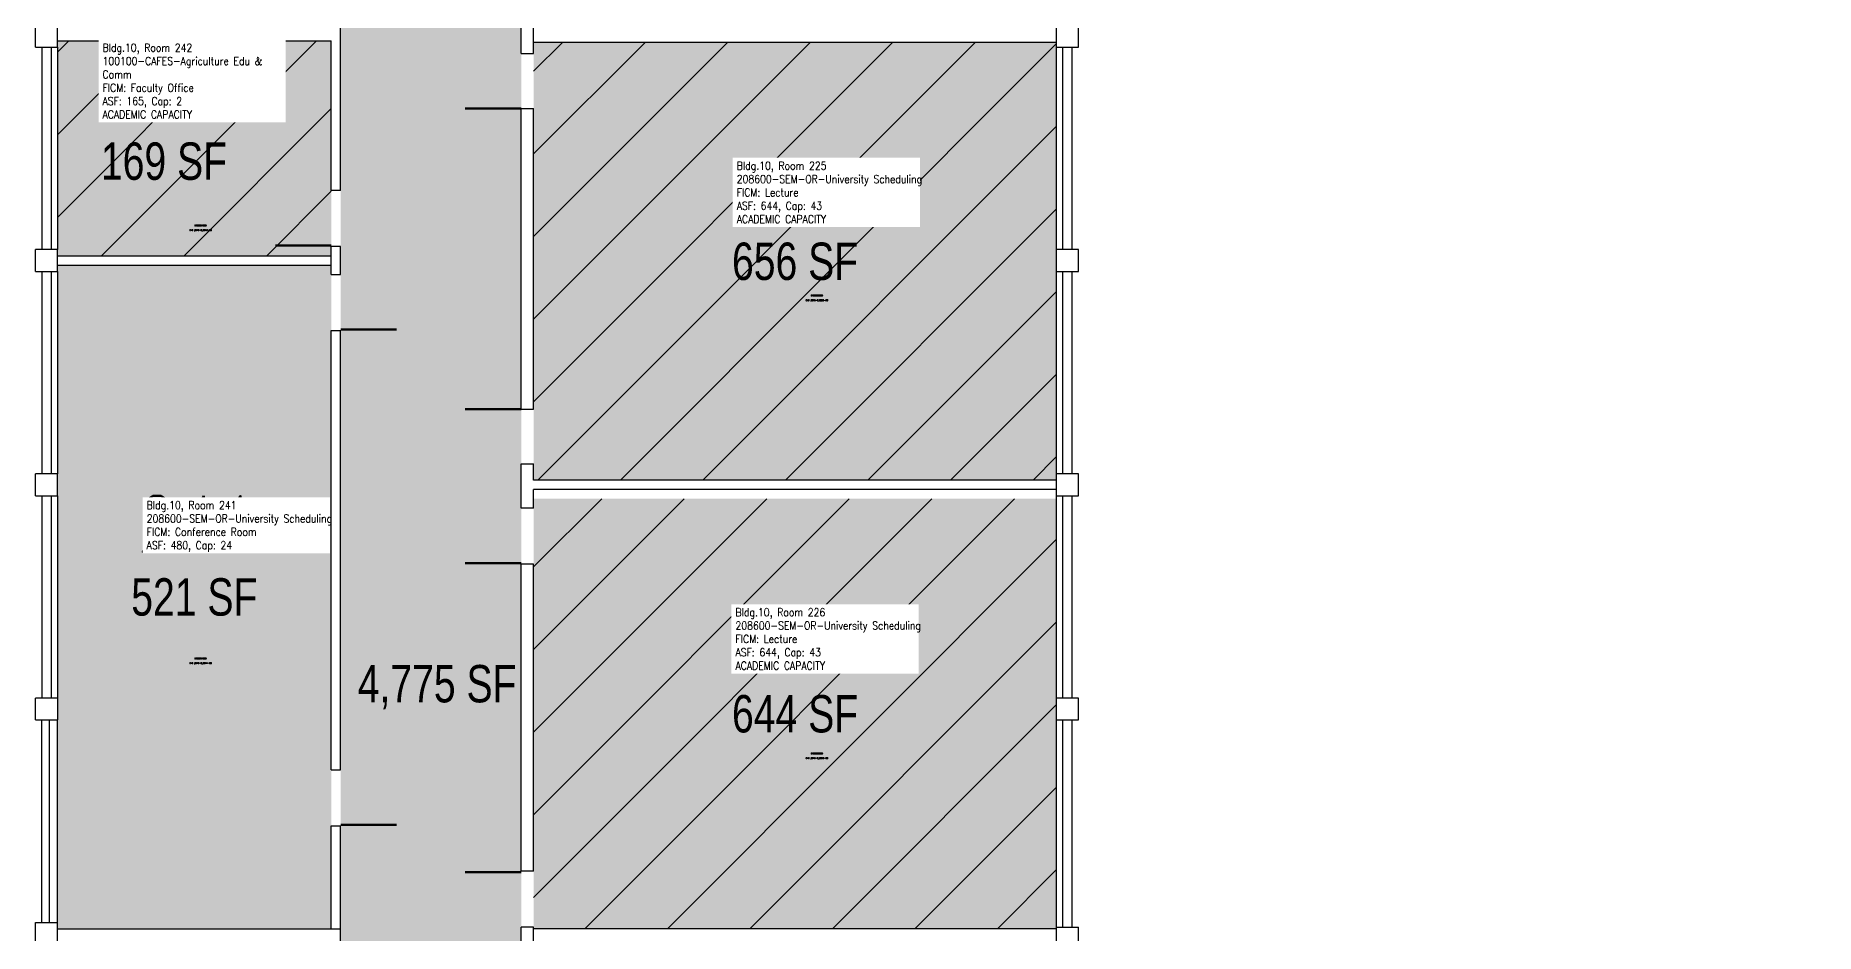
# Model space of a CAD drawing. Header units: inches. Extents: x -43 to 2568, y -133 to 3961.
# Drawn here: x 1 to 1145, y 1305 to 1882 of the extents above; entities that cross this region are included whole.
import ezdxf
from ezdxf.enums import TextEntityAlignment as Align

# ---------------------------------------------------------------- set-up
doc = ezdxf.new("R2010")
doc.units = ezdxf.units.IN
doc.header["$LTSCALE"] = 0.25
doc.header["$MEASUREMENT"] = 0
for name, color, linetype in [('A-DOOR', 2, 'CONTINUOUS'), ('A-GLAZ', 1, 'CONTINUOUS'), ('A-GLAZ-SILL', 2, 'CONTINUOUS'), ('A-IDEN-CNUM', 7, 'CONTINUOUS'), ('A-IDEN-RNUM', 7, 'CONTINUOUS'), ('A-IDEN-SNUM', 4, 'CONTINUOUS'), ('A-IDEN-VNUM', 4, 'CONTINUOUS'), ('A-WALL', 5, 'CONTINUOUS'), ('AREA-TEXT', 3, 'CONTINUOUS'), ('Rooms-Capacity', 4, 'CONTINUOUS'), ('Rooms-Category-Color', 7, 'CONTINUOUS'), ('Rooms-College-Color', 7, 'CONTINUOUS'), ('Rooms-Department-Color', 7, 'CONTINUOUS'), ('Rooms-Division-Color', 7, 'CONTINUOUS'), ('Rooms-Information', 7, 'CONTINUOUS')]:
    doc.layers.add(name, color=color, linetype=linetype)
doc.styles.add('AREA', font='arial.ttf', dxfattribs={"width": 0.75, "height": 24})
doc.styles.add('ROOMSNUMBER', font='txt.shx', dxfattribs={"height": 0.03})
doc.styles.add('ROOMVNUMBER', font='simplex.shx', dxfattribs={"width": 0.85})

msp = doc.modelspace()

# ---------------------------------------------------------------- hatches: boundary and pattern name
at = {"layer": 'Rooms-Capacity'}
h = msp.add_hatch(dxfattribs=at)
h.set_pattern_fill('ANSI31', color=256, scale=300, style=0)
h.paths.add_polyline_path([(15, 1878.5), (15, 1874.5), (15, 1744.5), (15, 1740.5), (191, 1740.5), (191, 1878.5)])
h = msp.add_hatch(dxfattribs=at)
h.set_pattern_fill('ANSI31', color=256, scale=300, style=0)
h.paths.add_polyline_path([(321, 1877.5), (321, 1596.5), (657, 1596.5), (657, 1600.5), (657, 1730.5), (657, 1744.5), (657, 1874.5), (657, 1877.5)])
h = msp.add_hatch(dxfattribs=at)
h.set_pattern_fill('ANSI31', color=256, scale=300, style=0)
h.paths.add_polyline_path([(321, 1308.5), (657, 1308.5), (657, 1309.5), (657, 1442.5), (657, 1456.5), (657, 1584.5), (321, 1584.5)])
at = {"layer": 'Rooms-Category-Color', "true_color": 0xadadad}
msp.add_hatch(color=253, dxfattribs=at).paths.add_polyline_path([(313, 1578.5), (313, 1957.5), (313, 2642.5), (313, 3298.5), (333, 3298.5), (333, 3434.5), (449, 3434.5), (525, 3434.5), (766, 3434.5), (1809, 3434.5), (1809, 3440.5), (1825, 3440.5), (1825, 3434.5), (2098.2, 3434.5), (2098.2, 3446.5), (2332.2, 3446.5), (2332.2, 3566.5), (1417, 3566.5), (1417, 3588.5), (1395, 3588.5), (1395, 3566.5), (1160.1, 3566.5), (693, 3566.5), (248, 3566.5), (248, 3711.5), (197, 3711.5), (197, 3042.5), (183, 3042.5), (183, 3020.5), (197, 3020.5), (197, 2774.5), (197, 2774.5), (197, 2465.6), (197, 2321.7), (197, 2177.6), (197, 2033.6), (197, 1926.3), (197, 1308.5), (197, 865.2), (197, 720.5), (197, 575.8), (197, 432.5), (197, 289.2), (197, 151), (197, 83), (197, 6), (313, 6), (313, 738.5)])
at = {"layer": 'Rooms-Category-Color', "true_color": 0xfa9ba3}
for points in [[(15, 1878.5), (15, 1874.5), (15, 1744.5), (15, 1740.5), (191, 1740.5), (191, 1878.5)], [(191, 1734.5), (15, 1734.5), (15, 1730.5), (15, 1600.5), (15, 1586.5), (15, 1456.5), (15, 1442.5), (15, 1442.5), (15, 1312.5), (15, 1308.5), (191, 1308.5)]]:
    msp.add_hatch(color=241, dxfattribs=at).paths.add_polyline_path(points)
at = {"layer": 'Rooms-Category-Color', "true_color": 0xffff64}
for points in [[(321, 1877.5), (321, 1596.5), (657, 1596.5), (657, 1600.5), (657, 1730.5), (657, 1744.5), (657, 1874.5), (657, 1877.5)], [(321, 1308.5), (657, 1308.5), (657, 1309.5), (657, 1442.5), (657, 1456.5), (657, 1584.5), (321, 1584.5)]]:
    msp.add_hatch(color=51, dxfattribs=at).paths.add_polyline_path(points)
at = {"layer": 'Rooms-College-Color', "true_color": 0xadadad}
msp.add_hatch(color=253, dxfattribs=at).paths.add_polyline_path([(313, 1578.5), (313, 1957.5), (313, 2642.5), (313, 3298.5), (333, 3298.5), (333, 3434.5), (449, 3434.5), (525, 3434.5), (766, 3434.5), (1809, 3434.5), (1809, 3440.5), (1825, 3440.5), (1825, 3434.5), (2098.2, 3434.5), (2098.2, 3446.5), (2332.2, 3446.5), (2332.2, 3566.5), (1417, 3566.5), (1417, 3588.5), (1395, 3588.5), (1395, 3566.5), (1160.1, 3566.5), (693, 3566.5), (248, 3566.5), (248, 3711.5), (197, 3711.5), (197, 3042.5), (183, 3042.5), (183, 3020.5), (197, 3020.5), (197, 2774.5), (197, 2774.5), (197, 2465.6), (197, 2321.7), (197, 2177.6), (197, 2033.6), (197, 1926.3), (197, 1308.5), (197, 865.2), (197, 720.5), (197, 575.8), (197, 432.5), (197, 289.2), (197, 151), (197, 83), (197, 6), (313, 6), (313, 738.5)])
at = {"layer": 'Rooms-College-Color', "true_color": 0xe3c5e1}
msp.add_hatch(color=254, dxfattribs=at).paths.add_polyline_path([(15, 1878.5), (15, 1874.5), (15, 1744.5), (15, 1740.5), (191, 1740.5), (191, 1878.5)])
at = {"layer": 'Rooms-College-Color', "true_color": 0xffff64}
for points in [[(321, 1877.5), (321, 1596.5), (657, 1596.5), (657, 1600.5), (657, 1730.5), (657, 1744.5), (657, 1874.5), (657, 1877.5)], [(191, 1734.5), (15, 1734.5), (15, 1730.5), (15, 1600.5), (15, 1586.5), (15, 1456.5), (15, 1442.5), (15, 1442.5), (15, 1312.5), (15, 1308.5), (191, 1308.5)], [(321, 1308.5), (657, 1308.5), (657, 1309.5), (657, 1442.5), (657, 1456.5), (657, 1584.5), (321, 1584.5)]]:
    msp.add_hatch(color=51, dxfattribs=at).paths.add_polyline_path(points)
at = {"layer": 'Rooms-Department-Color', "true_color": 0xacacac}
msp.add_hatch(color=253, dxfattribs=at).paths.add_polyline_path([(313, 1578.5), (313, 1957.5), (313, 2642.5), (313, 3298.5), (333, 3298.5), (333, 3434.5), (449, 3434.5), (525, 3434.5), (766, 3434.5), (1809, 3434.5), (1809, 3440.5), (1825, 3440.5), (1825, 3434.5), (2098.2, 3434.5), (2098.2, 3446.5), (2332.2, 3446.5), (2332.2, 3566.5), (1417, 3566.5), (1417, 3588.5), (1395, 3588.5), (1395, 3566.5), (1160.1, 3566.5), (693, 3566.5), (248, 3566.5), (248, 3711.5), (197, 3711.5), (197, 3042.5), (183, 3042.5), (183, 3020.5), (197, 3020.5), (197, 2774.5), (197, 2774.5), (197, 2465.6), (197, 2321.7), (197, 2177.6), (197, 2033.6), (197, 1926.3), (197, 1308.5), (197, 865.2), (197, 720.5), (197, 575.8), (197, 432.5), (197, 289.2), (197, 151), (197, 83), (197, 6), (313, 6), (313, 738.5)])
at = {"layer": 'Rooms-Department-Color', "true_color": 0xe3c5e1}
msp.add_hatch(color=254, dxfattribs=at).paths.add_polyline_path([(15, 1878.5), (15, 1874.5), (15, 1744.5), (15, 1740.5), (191, 1740.5), (191, 1878.5)])
at = {"layer": 'Rooms-Department-Color', "true_color": 0x003fff}
for points in [[(321, 1877.5), (321, 1596.5), (657, 1596.5), (657, 1600.5), (657, 1730.5), (657, 1744.5), (657, 1874.5), (657, 1877.5)], [(191, 1734.5), (15, 1734.5), (15, 1730.5), (15, 1600.5), (15, 1586.5), (15, 1456.5), (15, 1442.5), (15, 1442.5), (15, 1312.5), (15, 1308.5), (191, 1308.5)], [(321, 1308.5), (657, 1308.5), (657, 1309.5), (657, 1442.5), (657, 1456.5), (657, 1584.5), (321, 1584.5)]]:
    msp.add_hatch(color=160, dxfattribs=at).paths.add_polyline_path(points)
at = {"layer": 'Rooms-Division-Color', "true_color": 0xadadad}
msp.add_hatch(color=253, dxfattribs=at).paths.add_polyline_path([(313, 1578.5), (313, 1957.5), (313, 2642.5), (313, 3298.5), (333, 3298.5), (333, 3434.5), (449, 3434.5), (525, 3434.5), (766, 3434.5), (1809, 3434.5), (1809, 3440.5), (1825, 3440.5), (1825, 3434.5), (2098.2, 3434.5), (2098.2, 3446.5), (2332.2, 3446.5), (2332.2, 3566.5), (1417, 3566.5), (1417, 3588.5), (1395, 3588.5), (1395, 3566.5), (1160.1, 3566.5), (693, 3566.5), (248, 3566.5), (248, 3711.5), (197, 3711.5), (197, 3042.5), (183, 3042.5), (183, 3020.5), (197, 3020.5), (197, 2774.5), (197, 2774.5), (197, 2465.6), (197, 2321.7), (197, 2177.6), (197, 2033.6), (197, 1926.3), (197, 1308.5), (197, 865.2), (197, 720.5), (197, 575.8), (197, 432.5), (197, 289.2), (197, 151), (197, 83), (197, 6), (313, 6), (313, 738.5)])
at = {"layer": 'Rooms-Division-Color', "true_color": 0xe3c5e1}
msp.add_hatch(color=254, dxfattribs=at).paths.add_polyline_path([(15, 1878.5), (15, 1874.5), (15, 1744.5), (15, 1740.5), (191, 1740.5), (191, 1878.5)])
at = {"layer": 'Rooms-Division-Color', "true_color": 0x003fff}
for points in [[(321, 1877.5), (321, 1596.5), (657, 1596.5), (657, 1600.5), (657, 1730.5), (657, 1744.5), (657, 1874.5), (657, 1877.5)], [(191, 1734.5), (15, 1734.5), (15, 1730.5), (15, 1600.5), (15, 1586.5), (15, 1456.5), (15, 1442.5), (15, 1442.5), (15, 1312.5), (15, 1308.5), (191, 1308.5)], [(321, 1308.5), (657, 1308.5), (657, 1309.5), (657, 1442.5), (657, 1456.5), (657, 1584.5), (321, 1584.5)]]:
    msp.add_hatch(color=160, dxfattribs=at).paths.add_polyline_path(points)

# ---------------------------------------------------------------- linework, layer by layer
at = {"layer": 'A-DOOR'}
for points in [[(313, 1835, 1.5, 1.5, 0), (277, 1835, 0, 0, 0), (277, 1834.3, 0, 0, -0.414214), (313, 1870.3, 0, 0, -0.414214)], [(191, 1747.2, 1.5, 1.5, 0), (155, 1747.2, 0, 0, 0), (155, 1746.5, 0, 0, -0.414214), (191, 1782.5, 0, 0, -0.414214)], [(197, 1693.2, 1.5, 1.5, 0), (233, 1693.2, 0, 0, 0), (233, 1692.5, 0, 0, 0.414214), (197, 1728.5, 0, 0, 0.414214)], [(313, 1642.1, 1.5, 1.5, 0), (277, 1642.1, 0, 0, 0), (277, 1642.9, 0, 0, 0.414214), (313, 1606.9, 0, 0, 0.414214)], [(313, 1543.2, 1.5, 1.5, 0), (277, 1543.2, 0, 0, 0), (277, 1542.5, 0, 0, -0.414214), (313, 1578.5, 0, 0, -0.414214)], [(197, 1375.2, 1.5, 1.5, 0), (233, 1375.2, 0, 0, 0), (233, 1374.5, 0, 0, 0.414214), (197, 1410.5, 0, 0, 0.414214)], [(313, 1344.7, 1.5, 1.5, 0), (277, 1344.7, 0, 0, 0), (277, 1345.5, 0, 0, 0.414214), (313, 1309.5, 0, 0, 0.414214)]]:
    msp.add_lwpolyline(points, format="xyseb", dxfattribs=at)
at = {"layer": 'A-GLAZ'}
for p, q in [((11, 1874.5), (11, 1744.5)), ((661, 1744.5), (661, 1874.5)), ((11, 1730.5), (11, 1600.5)), ((661, 1600.5), (661, 1730.5)), ((11, 1586.5), (11, 1456.5)), ((661, 1456.5), (661, 1586.5)), ((10, 1312.5), (10, 1442.5)), ((661, 1309.5), (661, 1442.5))]:
    msp.add_line(p, q, dxfattribs=at)
at = {"layer": 'A-GLAZ-SILL'}
for p, q in [((5, 1874.5), (5, 1744.5)), ((15, 1874.5), (15, 1744.5)), ((657, 1744.5), (657, 1874.5)), ((667, 1744.5), (667, 1874.5)), ((5, 1730.5), (5, 1600.5)), ((15, 1730.5), (15, 1600.5)), ((657, 1600.5), (657, 1730.5)), ((667, 1600.5), (667, 1730.5)), ((15, 1600.5), (15, 1600.5)), ((5, 1586.5), (5, 1456.5)), ((15, 1586.5), (15, 1456.5)), ((657, 1456.5), (657, 1586.5)), ((667, 1456.5), (667, 1586.5)), ((5, 1312.5), (5, 1442.5)), ((15, 1312.5), (15, 1442.5)), ((657, 1309.5), (657, 1442.5)), ((667, 1309.5), (667, 1442.5))]:
    msp.add_line(p, q, dxfattribs=at)
at = {"layer": 'A-WALL'}
for p, q in [((313, 1870.3), (313, 1921.5)), ((321, 1870.3), (321, 1921.5)), ((1, 1874.5), (1, 1888.5)), ((15, 1874.5), (15, 1888.5)), ((197, 1782.5), (197, 1891.2)), ((657, 1874.5), (657, 1888.5)), ((671, 1874.5), (671, 1888.5)), ((15, 1878.5), (191, 1878.5)), ((191, 1782.5), (191, 1878.5)), ((657, 1877.5), (321, 1877.5)), ((1, 1874.5), (15, 1874.5)), ((313, 1870.3), (321, 1870.3)), ((657, 1874.5), (671, 1874.5)), ((313, 1642.1), (313, 1835)), ((313, 1835), (321, 1835)), ((321, 1642.1), (321, 1835)), ((197, 1782.5), (191, 1782.5)), ((15, 1744.5), (1, 1744.5)), ((1, 1730.5), (1, 1744.5)), ((15, 1730.5), (15, 1744.5)), ((15, 1740.5), (191, 1740.5)), ((197, 1746.5), (191, 1746.5)), ((191, 1728.5), (191, 1746.5)), ((197, 1728.5), (197, 1746.5)), ((657, 1730.5), (657, 1744.5)), ((671, 1744.5), (657, 1744.5)), ((671, 1730.5), (671, 1744.5)), ((1, 1730.5), (15, 1730.5)), ((15, 1734.5), (191, 1734.5)), ((191, 1728.5), (197, 1728.5)), ((657, 1730.5), (671, 1730.5)), ((191, 1692.5), (197, 1692.5)), ((191, 1410.5), (191, 1692.5)), ((197, 1410.5), (197, 1692.5)), ((313, 1642.1), (321, 1642.1)), ((313, 1578.5), (313, 1606.9)), ((313, 1606.9), (321, 1606.9)), ((321, 1596.5), (321, 1606.9)), ((1, 1586.5), (1, 1600.5)), ((15, 1600.5), (1, 1600.5)), ((15, 1586.5), (15, 1600.5)), ((657, 1596.5), (321, 1596.5)), ((657, 1590.5), (321, 1590.5)), ((321, 1578.5), (321, 1590.5)), ((657, 1596.5), (578.4, 1596.5)), ((657, 1586.5), (657, 1600.5)), ((671, 1600.5), (657, 1600.5)), ((671, 1586.5), (671, 1600.5)), ((1, 1586.5), (15, 1586.5)), ((321, 1578.5), (313, 1578.5)), ((657, 1586.5), (671, 1586.5)), ((321, 1542.5), (313, 1542.5)), ((313, 1345.5), (313, 1542.5)), ((321, 1345.5), (321, 1542.5)), ((15, 1456.5), (1, 1456.5)), ((1, 1442.5), (1, 1456.5)), ((15, 1456.5), (15, 1442.5)), ((657, 1442.5), (657, 1456.5)), ((671, 1456.5), (657, 1456.5)), ((671, 1442.5), (671, 1456.5)), ((1, 1442.5), (15, 1442.5)), ((657, 1442.5), (671, 1442.5)), ((191, 1410.5), (197, 1410.5)), ((191, 1308.5), (191, 1374.5)), ((191, 1374.5), (197, 1374.5)), ((197, 1308.5), (197, 1374.5)), ((321, 1345.5), (313, 1345.5)), ((1, 1312.5), (15, 1312.5)), ((1, 1298.5), (1, 1312.5)), ((15, 1298.5), (15, 1312.5)), ((15, 1308.5), (197, 1308.5)), ((197, 1297.9), (197, 1308.5)), ((321, 1309.5), (313, 1309.5)), ((313, 1296.5), (313, 1309.5)), ((321, 1296.5), (321, 1309.5)), ((657, 1308.5), (321, 1308.5)), ((657, 1295.5), (657, 1309.5)), ((657, 1309.5), (671, 1309.5)), ((671, 1295.5), (671, 1309.5))]:
    msp.add_line(p, q, dxfattribs=at)

# ---------------------------------------------------------------- texts
at = {"layer": 'A-IDEN-CNUM', "style": 'ROOMSNUMBER', "width": 0.85}
for s, p in [('CAD #010-0_0242-00', (107, 1757)), ('CAD #010-0_0225-00', (503, 1712)), ('CAD #010-0_0241-00', (107, 1479)), ('CAD #010-0_0226-00', (503, 1418))]:
    msp.add_text(s, height=1, dxfattribs=at).set_placement(p, align=Align.MIDDLE_CENTER)
at = {"layer": 'A-IDEN-RNUM', "style": 'ROOMSNUMBER', "width": 0.85}
for s, p in [('0242-00', (107, 1760)), ('0225-00', (503, 1715)), ('0241-00', (107, 1482)), ('0226-00', (503, 1421))]:
    msp.add_text(s, height=1, dxfattribs=at).set_placement(p, align=Align.MIDDLE_CENTER)
at = {"layer": 'A-IDEN-SNUM', "style": 'ROOMSNUMBER', "width": 0.85}
for s, p in [('0100024200', (107, 1760)), ('0100022500', (503, 1715)), ('0100024100', (107, 1482)), ('0100022600', (503, 1421))]:
    msp.add_text(s, height=1, dxfattribs=at).set_placement(p, align=Align.MIDDLE_CENTER)
at = {"layer": 'A-IDEN-VNUM', "style": 'ROOMVNUMBER', "width": 0.85}
for s, p in [('242', (83.3, 1846.7)), ('225', (490.8, 1779.5)), ('241', (105.2, 1568.4)), ('226', (489.3, 1492.8))]:
    msp.add_text(s, height=36, dxfattribs=at).set_placement(p, align=Align.MIDDLE_CENTER)
at = {"layer": 'AREA-TEXT', "style": 'AREA', "width": 0.75}
for s, p in [('169 SF', (83.5, 1801.3)), ('656 SF', (489, 1737)), ('521 SF', (103, 1521.5)), ('4,775 SF', (259, 1465.8)), ('644 SF', (489, 1446.5))]:
    msp.add_text(s, height=24, dxfattribs=at).set_placement(p, align=Align.MIDDLE_CENTER)

# ---------------------------------------------------------------- next in the draw order: texts
at = {"layer": 'Rooms-Information', "char_height": 5.1429, "width": 115.2, "attachment_point": 7, "style": 'ROOMVNUMBER', "bg_fill": 3, "box_fill_scale": 1.5, "bg_fill_color": 256, "bg_fill_true_color": 13158600, "bg_fill_transparency": 0}
for s, insert in [('Bldg.10, Room 242^M^J100100-CAFES-Agriculture Edu & Comm^M^JFICM: Faculty Office^M^JASF: 165, Cap: 2^M^JACADEMIC CAPACITY', (44, 1828.7)), ('Bldg.10, Room 225^M^J208600-SEM-OR-University Scheduling^M^JFICM: Lecture^M^JASF: 644, Cap: 43^M^JACADEMIC CAPACITY', (451.5, 1761.5)), ('Bldg.10, Room 241^M^J208600-SEM-OR-University Scheduling^M^JFICM: Conference Room^M^JASF: 480, Cap: 24', (72.4, 1550.4)), ('Bldg.10, Room 226^M^J208600-SEM-OR-University Scheduling^M^JFICM: Lecture^M^JASF: 644, Cap: 43^M^JACADEMIC CAPACITY', (450.7, 1474.8))]:
    msp.add_mtext(s, dxfattribs=dict(at, insert=insert))

doc.saveas('drawing.dxf')
